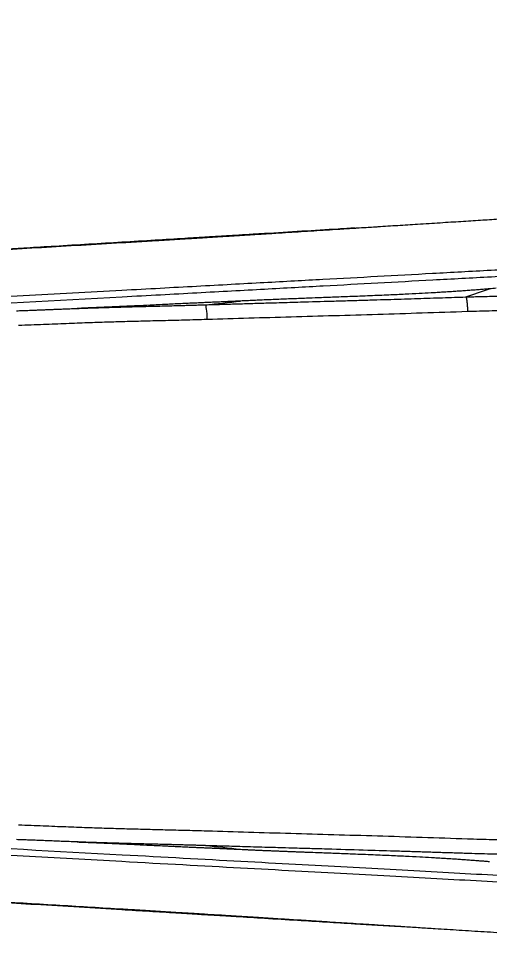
# Model space of a CAD drawing. Extents: x 840 to 1630, y 0 to 579.
# Drawn here: x 1290.6 to 1323.1, y 464.4 to 528.4 of the extents above; entities that cross this region are included whole.
import ezdxf

# ---------------------------------------------------------------- set-up
doc = ezdxf.new("R2010")
doc.units = 0
doc.header["$LTSCALE"] = 10
doc.header["$MEASUREMENT"] = 0
doc.header["$PDMODE"] = 3
doc.header["$PDSIZE"] = -10
doc.layers.get('0').update_dxf_attribs({"linetype": 'CONTINUOUS'})
doc.layers.get('DEFPOINTS').update_dxf_attribs({"linetype": 'CONTINUOUS'})
doc.layers.add('1', color=7, linetype='CONTINUOUS')
doc.styles.add('Daelim Dimension', font='NanumGothic.ttf')
doc.dimstyles.new('DEFAULT', dxfattribs={"dimscale": 2, "dimtxt": 2, "dimasz": 2, "dimexe": 0, "dimexo": 2, "dimgap": 1, "dimtad": 1, "dimdec": 0, "dimzin": 9, "dimdsep": 46, "dimtxsty": 'Daelim Dimension', "dimcen": 0.5, "dimclrd": 5, "dimclre": 5, "dimclrt": 256, "dimadec": 1, "dimazin": 0, "dimtfac": 1, "dimtdec": 0, "dimtix": 1, "dimtmove": 0, "dimatfit": 3, "dimfxl": 1, "dimtolj": 1, "dimtzin": 1, "dimlwd": 9, "dimlwe": 9, "dimarcsym": 0})

# ---------------------------------------------------------------- blocks, each defined once
blk = doc.blocks.new('*D12')
at = {"color": 5, "lineweight": 9, "ltscale": 0.5, "transparency": 16777216}
for p, q in [((1212.168, 509.869), (1212.168, 542.57)), ((1387.13, 493.858), (1387.13, 542.57)), ((1383.13, 540.57), (1216.168, 540.57))]:
    blk.add_line(p, q, dxfattribs=at)
at = {"color": 5, "ltscale": 0.5, "transparency": 16777216}
for points in [[(1216.168, 541.237), (1216.168, 539.903), (1212.168, 540.57)], [(1383.13, 541.237), (1383.13, 539.903), (1387.13, 540.57)]]:
    blk.add_solid(points, dxfattribs=at)
at = {"layer": 'DEFPOINTS', "color": 0, "ltscale": 0.5, "transparency": 16777216}
for p in [(1212.168, 540.57), (1212.168, 505.869), (1387.13, 489.858)]:
    blk.add_point(p, dxfattribs=at)
at = {"color": 7, "lineweight": -3, "ltscale": 0.5, "transparency": 16777216, "insert": (1299.649, 547.956), "char_height": 10, "attachment_point": 5, "style": 'Daelim Dimension'}
blk.add_mtext('\\A1;175', dxfattribs=at)

msp = doc.modelspace()

# ---------------------------------------------------------------- linework, layer by layer
at = {"layer": '1', "color": 7, "linetype": 'Continuous', "lineweight": 18}
for centre, major_axis, ratio, start_param, end_param in [((1303.517, 507.621), (-0.031, 1), 0.101183, 4.709283, 6.250807), ((1305.952, 471.936), (0.049, 0.999), 0.14436, 2.987357, 3.192981)]:
    msp.add_ellipse(centre, major_axis=major_axis, ratio=ratio, start_param=start_param, end_param=end_param, dxfattribs=at)
for points, knots in [([(1336.103, 515.294), (1336.079, 515.292), (1336.017, 515.289), (1335.904, 515.282), (1335.749, 515.272), (1335.551, 515.26), (1335.31, 515.246), (1335.025, 515.228), (1334.696, 515.208), (1334.32, 515.185), (1333.926, 515.161), (1333.529, 515.137), (1333.142, 515.113), (1332.752, 515.09), (1332.359, 515.066), (1331.963, 515.041), (1331.647, 515.022), (1331.399, 515.007), (1331.209, 514.995), (1330.981, 514.981), (1330.716, 514.965), (1330.412, 514.946), (1330.07, 514.925), (1329.689, 514.902), (1329.268, 514.876), (1328.65, 514.837), (1327.843, 514.787), (1327.032, 514.737), (1326.388, 514.697), (1325.906, 514.667), (1325.399, 514.636), (1324.868, 514.603), (1324.311, 514.568), (1323.729, 514.531), (1323.122, 514.493), (1322.489, 514.454), (1321.83, 514.412), (1321.145, 514.369), (1320.435, 514.324), (1319.698, 514.277), (1318.935, 514.229), (1317.963, 514.167), (1316.786, 514.093), (1315.765, 514.028), (1315.039, 513.982), (1314.555, 513.951), (1314.144, 513.925), (1313.895, 513.909), (1313.863, 513.907)], [0, 0, 0, 0, 0.003776, 0.009711, 0.017804, 0.028055, 0.040463, 0.055028, 0.071751, 0.090632, 0.111673, 0.130612, 0.149553, 0.168496, 0.187443, 0.206392, 0.225344, 0.232602, 0.241591, 0.252311, 0.264763, 0.278947, 0.294863, 0.312512, 0.331892, 0.353004, 0.397399, 0.441782, 0.462169, 0.483558, 0.505951, 0.529348, 0.553752, 0.579164, 0.605586, 0.633019, 0.661465, 0.690926, 0.721402, 0.752894, 0.7854, 0.818921, 0.876901, 0.934911, 0.948225, 0.968592, 0.996015, 1, 1, 1, 1]), ([(1313.836, 513.929), (1313.449, 513.905), (1312.227, 513.829), (1310.137, 513.7), (1308.083, 513.574), (1306.553, 513.48), (1305.605, 513.422), (1304.645, 513.363), (1303.478, 513.292), (1301.908, 513.196), (1299.931, 513.076), (1298.478, 512.988), (1297.711, 512.942)], [0, 0, 0, 0, 0.072646, 0.229126, 0.38994, 0.455038, 0.51373, 0.566144, 0.633296, 0.730477, 0.857686, 1, 1, 1, 1]), ([(1297.711, 512.942), (1296.953, 512.896), (1295.409, 512.803), (1293.212, 512.67), (1291.255, 512.552), (1289.691, 512.458), (1288.401, 512.38), (1287.227, 512.309), (1286.019, 512.236), (1284.214, 512.127), (1281.769, 511.98), (1278.738, 511.797), (1274.952, 511.569), (1270.531, 511.303), (1265.447, 510.997), (1260.493, 510.698), (1255.614, 510.405), (1250.857, 510.119), (1246.262, 509.844), (1242.785, 509.635), (1240.296, 509.486), (1238.56, 509.382), (1236.507, 509.259), (1234.104, 509.116), (1231.37, 508.952), (1228.31, 508.769), (1224.928, 508.568), (1221.208, 508.346), (1218.616, 508.192), (1217.263, 508.112)], [0, 0, 0, 0, 0.028281, 0.057588, 0.081918, 0.101272, 0.115911, 0.130014, 0.145035, 0.160974, 0.197346, 0.236204, 0.274005, 0.338527, 0.401063, 0.463597, 0.523289, 0.582981, 0.641017, 0.694623, 0.712649, 0.733824, 0.759349, 0.789223, 0.823446, 0.861292, 0.903333, 0.949569, 1, 1, 1, 1]), ([(1323.122, 509.72), (1323.063, 509.715), (1322.945, 509.705), (1322.767, 509.69), (1322.587, 509.676), (1322.405, 509.661), (1322.222, 509.647), (1322.038, 509.633), (1321.852, 509.619), (1321.665, 509.605), (1321.476, 509.591), (1321.285, 509.578), (1321.093, 509.564), (1320.9, 509.551), (1320.704, 509.538), (1320.508, 509.525), (1320.31, 509.512), (1320.11, 509.499), (1319.909, 509.487), (1319.706, 509.474), (1319.502, 509.462), (1319.296, 509.45), (1318.887, 509.427), (1318.221, 509.39), (1317.247, 509.341), (1316.114, 509.288), (1314.836, 509.234), (1313.536, 509.183), (1312.335, 509.138), (1311.339, 509.1), (1310.554, 509.071), (1309.916, 509.047), (1309.364, 509.026), (1308.826, 509.004), (1308.303, 508.983), (1307.795, 508.962), (1307.303, 508.941), (1306.825, 508.92), (1306.363, 508.898), (1306.059, 508.884), (1305.91, 508.877)], [0, 0, 0, 0, 0.010291, 0.020668, 0.031134, 0.041687, 0.052327, 0.063055, 0.07387, 0.084773, 0.095764, 0.106843, 0.118009, 0.129263, 0.140604, 0.152034, 0.163551, 0.175157, 0.18685, 0.198631, 0.2105, 0.222458, 0.234503, 0.281908, 0.338528, 0.404371, 0.479445, 0.561128, 0.630907, 0.68877, 0.734709, 0.767691, 0.799797, 0.831028, 0.861382, 0.89086, 0.919462, 0.947185, 0.974032, 1, 1, 1, 1]), ([(1305.91, 508.877), (1305.853, 508.874), (1305.738, 508.868), (1305.564, 508.86), (1305.388, 508.852), (1305.21, 508.844), (1305.029, 508.835), (1304.846, 508.827), (1304.66, 508.819), (1304.47, 508.81), (1304.277, 508.802), (1304.08, 508.793), (1303.878, 508.784), (1303.67, 508.775), (1303.457, 508.766), (1303.238, 508.756), (1303.011, 508.746), (1302.777, 508.736), (1302.456, 508.722), (1302.043, 508.703), (1301.53, 508.679), (1301.111, 508.659), (1300.844, 508.646), (1300.757, 508.642), (1300.739, 508.641)], [0, 0, 0, 0, 0.033273, 0.066911, 0.10094, 0.135394, 0.170313, 0.205745, 0.241747, 0.278385, 0.315733, 0.353874, 0.392905, 0.432929, 0.474065, 0.516441, 0.560199, 0.605495, 0.652498, 0.746309, 0.845105, 0.949791, 0.989574, 1, 1, 1, 1]), ([(1321.485, 509.162), (1321.486, 509.161), (1321.487, 509.16), (1321.489, 509.158), (1321.491, 509.155), (1321.492, 509.153), (1321.494, 509.15), (1321.496, 509.146), (1321.498, 509.143), (1321.5, 509.139), (1321.501, 509.134), (1321.503, 509.13), (1321.505, 509.125), (1321.507, 509.12), (1321.509, 509.114), (1321.511, 509.108), (1321.513, 509.102), (1321.515, 509.096), (1321.517, 509.089), (1321.519, 509.082), (1321.521, 509.074), (1321.523, 509.066), (1321.525, 509.056), (1321.53, 509.036), (1321.537, 508.998), (1321.548, 508.933), (1321.557, 508.865), (1321.564, 508.81), (1321.567, 508.783), (1321.57, 508.755), (1321.573, 508.727), (1321.575, 508.698), (1321.578, 508.668), (1321.581, 508.638), (1321.583, 508.608), (1321.586, 508.577), (1321.588, 508.545), (1321.59, 508.514), (1321.592, 508.482), (1321.594, 508.451), (1321.596, 508.419), (1321.598, 508.387), (1321.599, 508.355), (1321.601, 508.323), (1321.602, 508.292), (1321.604, 508.26), (1321.605, 508.229), (1321.606, 508.198), (1321.607, 508.178), (1321.607, 508.168)], [0, 0, 0, 0, 0.011289, 0.022649, 0.034079, 0.045576, 0.057142, 0.068774, 0.080471, 0.092232, 0.104056, 0.115942, 0.127888, 0.139893, 0.151955, 0.164073, 0.176246, 0.188471, 0.200748, 0.213074, 0.225448, 0.237868, 0.250332, 0.275043, 0.324564, 0.399498, 0.500135, 0.523928, 0.547707, 0.571458, 0.595164, 0.618814, 0.642392, 0.665885, 0.68928, 0.712564, 0.735723, 0.758746, 0.781621, 0.804336, 0.826881, 0.849246, 0.87142, 0.893395, 0.915162, 0.936713, 0.958041, 0.979139, 1, 1, 1, 1]), ([(1290.434, 508.208), (1290.504, 508.21), (1290.647, 508.215), (1290.865, 508.223), (1291.091, 508.23), (1291.325, 508.239), (1291.565, 508.248), (1291.814, 508.257), (1292.07, 508.267), (1292.334, 508.277), (1292.606, 508.288), (1292.887, 508.299), (1293.178, 508.311), (1293.478, 508.322), (1293.789, 508.335), (1294.178, 508.35), (1294.612, 508.367), (1295.059, 508.383), (1295.419, 508.396), (1295.885, 508.412), (1296.462, 508.431), (1297.099, 508.45), (1297.652, 508.465), (1298.167, 508.479), (1298.746, 508.494), (1299.389, 508.51), (1300.02, 508.526), (1300.619, 508.541), (1301.165, 508.555), (1301.649, 508.568), (1302.068, 508.579), (1302.424, 508.589), (1302.78, 508.599), (1303.135, 508.609), (1303.372, 508.616), (1303.49, 508.62)], [0, 0, 0, 0, 0.016153, 0.032884, 0.050189, 0.068063, 0.086508, 0.10553, 0.125141, 0.145359, 0.166208, 0.187721, 0.209939, 0.232915, 0.256709, 0.281396, 0.322148, 0.3565, 0.384153, 0.404741, 0.463547, 0.516564, 0.551179, 0.590574, 0.634885, 0.684163, 0.738348, 0.779999, 0.821881, 0.863827, 0.891082, 0.918374, 0.945656, 0.972882, 1, 1, 1, 1]), ([(1300.792, 508.643), (1300.418, 508.625), (1299.74, 508.592), (1298.826, 508.549), (1298.12, 508.516), (1297.496, 508.488), (1296.755, 508.454), (1295.772, 508.412), (1295.023, 508.382), (1294.624, 508.367)], [0, 0, 0, 0, 0.180508, 0.327803, 0.44161, 0.522307, 0.633494, 0.804004, 1, 1, 1, 1]), ([(1217.263, 471.603), (1218.553, 471.527), (1221.008, 471.381), (1224.503, 471.173), (1227.622, 470.987), (1230.366, 470.823), (1232.735, 470.682), (1235.099, 470.54), (1237.594, 470.391), (1240.363, 470.225), (1244.78, 469.961), (1250.838, 469.597), (1257.588, 469.192), (1263.417, 468.841), (1268.358, 468.544), (1273.358, 468.242), (1277.197, 468.011), (1279.831, 467.852), (1281.233, 467.768), (1282.605, 467.685), (1283.957, 467.604), (1285.379, 467.518), (1287.098, 467.414), (1289.246, 467.285), (1291.875, 467.126), (1294.741, 466.953), (1296.731, 466.833), (1297.711, 466.774)], [0, 0, 0, 0, 0.048103, 0.091541, 0.130316, 0.164425, 0.193871, 0.218652, 0.252561, 0.286932, 0.321898, 0.417294, 0.512825, 0.573617, 0.634678, 0.697075, 0.760054, 0.777867, 0.795298, 0.812347, 0.829014, 0.845709, 0.865377, 0.893123, 0.925809, 0.963435, 1, 1, 1, 1]), ([(1303.49, 471.196), (1303.406, 471.198), (1303.233, 471.203), (1302.963, 471.211), (1302.674, 471.22), (1302.367, 471.228), (1302.041, 471.237), (1301.635, 471.248), (1301.154, 471.261), (1300.606, 471.275), (1300.079, 471.288), (1299.579, 471.3), (1299.114, 471.312), (1298.674, 471.323), (1298.26, 471.334), (1297.87, 471.344), (1297.506, 471.354), (1297.12, 471.365), (1296.693, 471.378), (1296.204, 471.393), (1295.658, 471.411), (1294.946, 471.436), (1294.225, 471.463), (1293.54, 471.49), (1293.022, 471.511), (1292.532, 471.531), (1292.067, 471.549), (1291.627, 471.565), (1291.209, 471.581), (1290.814, 471.595), (1290.558, 471.603), (1290.434, 471.607)], [0, 0, 0, 0, 0.019225, 0.039889, 0.061995, 0.08554, 0.110516, 0.1369, 0.17898, 0.221004, 0.262808, 0.30026, 0.335872, 0.369586, 0.401367, 0.431201, 0.459093, 0.485061, 0.519782, 0.557291, 0.597333, 0.645146, 0.720743, 0.762859, 0.802488, 0.839945, 0.875451, 0.909152, 0.94113, 0.971416, 1, 1, 1, 1]), ([(1294.624, 471.448), (1295.023, 471.433), (1295.771, 471.404), (1296.755, 471.361), (1297.496, 471.328), (1298.12, 471.299), (1298.826, 471.267), (1299.74, 471.223), (1300.418, 471.19), (1300.792, 471.172)], [0, 0, 0, 0, 0.196035, 0.366537, 0.477719, 0.558412, 0.672213, 0.819501, 1, 1, 1, 1]), ([(1300.738, 471.175), (1300.757, 471.174), (1300.876, 471.168), (1301.131, 471.155), (1301.497, 471.138), (1301.89, 471.119), (1302.266, 471.102), (1302.622, 471.086), (1302.958, 471.071), (1303.277, 471.057), (1303.586, 471.044), (1303.887, 471.031), (1304.183, 471.018), (1304.474, 471.005), (1304.762, 470.992), (1305.049, 470.979), (1305.335, 470.966), (1305.622, 470.953), (1305.814, 470.943), (1305.91, 470.939)], [0, 0, 0, 0, 0.01088, 0.068759, 0.147942, 0.223639, 0.296249, 0.366196, 0.429798, 0.491227, 0.550852, 0.609019, 0.666051, 0.722251, 0.777901, 0.833263, 0.888584, 0.944092, 1, 1, 1, 1]), ([(1305.91, 470.939), (1305.989, 470.935), (1306.149, 470.927), (1306.39, 470.916), (1306.635, 470.904), (1306.885, 470.893), (1307.139, 470.882), (1307.397, 470.87), (1307.66, 470.859), (1307.927, 470.848), (1308.198, 470.837), (1308.473, 470.825), (1308.753, 470.814), (1309.037, 470.803), (1309.325, 470.791), (1309.617, 470.78), (1309.914, 470.769), (1310.215, 470.757), (1310.679, 470.74), (1311.375, 470.714), (1312.37, 470.677), (1313.574, 470.631), (1314.874, 470.58), (1316.148, 470.526), (1317.276, 470.473), (1318.247, 470.424), (1318.974, 470.384), (1319.505, 470.353), (1319.891, 470.33), (1320.272, 470.306), (1320.647, 470.282), (1321.017, 470.257), (1321.381, 470.231), (1321.74, 470.205), (1322.093, 470.178), (1322.441, 470.151), (1322.784, 470.124), (1323.01, 470.105), (1323.122, 470.095)], [0, 0, 0, 0, 0.01375, 0.027748, 0.041996, 0.056493, 0.071239, 0.086233, 0.101477, 0.116969, 0.13271, 0.1487, 0.164939, 0.181426, 0.198161, 0.215145, 0.232377, 0.249857, 0.267585, 0.31322, 0.371017, 0.440967, 0.523058, 0.597584, 0.663071, 0.719527, 0.76696, 0.789725, 0.812173, 0.834304, 0.85612, 0.87762, 0.898804, 0.919673, 0.940227, 0.960466, 0.98039, 1, 1, 1, 1]), ([(1297.711, 466.774), (1298.351, 466.735), (1299.599, 466.66), (1301.342, 466.554), (1302.827, 466.463), (1303.974, 466.393), (1304.864, 466.339), (1306.027, 466.268), (1307.683, 466.166), (1310.42, 465.998), (1313.55, 465.804), (1315.899, 465.659), (1316.939, 465.595)], [0, 0, 0, 0, 0.099386, 0.19378, 0.270691, 0.330119, 0.372144, 0.409087, 0.510922, 0.629942, 0.835626, 1, 1, 1, 1]), ([(1316.966, 465.611), (1317.069, 465.605), (1317.521, 465.576), (1318.321, 465.525), (1319.291, 465.464), (1320.194, 465.406), (1321.034, 465.353), (1321.889, 465.299), (1322.756, 465.245), (1323.636, 465.19), (1324.528, 465.134), (1325.431, 465.078), (1326.344, 465.021), (1327.266, 464.964), (1327.923, 464.923), (1328.315, 464.899), (1328.44, 464.891), (1328.567, 464.883), (1328.693, 464.875), (1328.821, 464.867), (1328.948, 464.859), (1329.077, 464.852), (1329.205, 464.844), (1329.335, 464.836), (1329.464, 464.828), (1329.595, 464.82), (1329.725, 464.812), (1329.856, 464.804), (1329.988, 464.795), (1330.12, 464.787), (1330.252, 464.779), (1330.385, 464.771), (1330.519, 464.763), (1330.652, 464.755), (1330.787, 464.746), (1330.921, 464.738), (1331.056, 464.73), (1331.192, 464.721), (1331.327, 464.713), (1331.463, 464.705), (1331.6, 464.696), (1331.737, 464.688), (1331.874, 464.68), (1332.011, 464.671), (1332.149, 464.663), (1332.287, 464.654), (1332.426, 464.646), (1332.565, 464.637), (1332.704, 464.629), (1332.843, 464.62), (1332.983, 464.612), (1333.123, 464.603), (1333.263, 464.595), (1333.403, 464.586), (1333.544, 464.577), (1333.685, 464.569), (1333.826, 464.56), (1333.967, 464.552), (1334.109, 464.543), (1334.251, 464.534), (1334.392, 464.526), (1334.534, 464.517), (1334.677, 464.508), (1334.819, 464.5), (1334.961, 464.491), (1335.104, 464.482), (1335.246, 464.474), (1335.389, 464.465), (1335.532, 464.456), (1335.675, 464.448), (1335.818, 464.439), (1335.961, 464.43), (1336.056, 464.424), (1336.103, 464.422)], [0, 0, 0, 0, 0.015026, 0.066013, 0.116985, 0.157574, 0.199009, 0.241289, 0.28441, 0.328375, 0.373183, 0.418841, 0.465353, 0.512731, 0.560984, 0.567513, 0.574079, 0.580681, 0.587321, 0.593997, 0.60071, 0.607459, 0.614246, 0.621069, 0.627929, 0.634825, 0.641758, 0.648728, 0.655734, 0.662777, 0.669856, 0.676971, 0.684124, 0.691312, 0.698537, 0.705799, 0.713096, 0.72043, 0.727801, 0.735208, 0.742651, 0.75013, 0.757646, 0.765198, 0.772786, 0.78041, 0.788071, 0.795768, 0.803501, 0.81127, 0.819076, 0.826918, 0.834796, 0.84271, 0.850661, 0.858647, 0.86667, 0.87473, 0.882826, 0.890958, 0.899126, 0.907331, 0.915572, 0.92385, 0.932164, 0.940515, 0.948902, 0.957327, 0.965787, 0.974285, 0.98282, 0.991391, 1, 1, 1, 1])]:
    msp.add_open_spline(points, degree=3, knots=knots, dxfattribs=at)
at = {"layer": '1', "color": 7, "linetype": 'Continuous', "lineweight": 13}
for points, knots in [([(1313.863, 513.907), (1313.593, 513.889), (1313.134, 513.86), (1312.388, 513.813), (1311.625, 513.764), (1310.762, 513.709), (1309.893, 513.654), (1309.016, 513.599), (1308.312, 513.554), (1307.784, 513.521), (1307.432, 513.499), (1307.08, 513.477), (1306.727, 513.455), (1306.374, 513.432), (1306.02, 513.41), (1305.665, 513.388), (1305.309, 513.366), (1304.953, 513.344), (1304.597, 513.321), (1304.24, 513.299), (1303.882, 513.277), (1303.523, 513.255), (1303.165, 513.233), (1302.805, 513.21), (1302.445, 513.188), (1302.084, 513.166), (1301.723, 513.144), (1301.361, 513.122), (1300.999, 513.1), (1300.636, 513.077), (1300.273, 513.055), (1299.909, 513.033), (1299.544, 513.011), (1299.179, 512.989), (1298.813, 512.967), (1298.447, 512.944), (1298.081, 512.922), (1297.836, 512.907), (1297.714, 512.9)], [0, 0, 0, 0, 0.050558, 0.086061, 0.139331, 0.192968, 0.24697, 0.301336, 0.356065, 0.377803, 0.399576, 0.421383, 0.443224, 0.465098, 0.487006, 0.508948, 0.530924, 0.552933, 0.574976, 0.597052, 0.619162, 0.641305, 0.663481, 0.68569, 0.707932, 0.730207, 0.752514, 0.774854, 0.797226, 0.81963, 0.842067, 0.864535, 0.887034, 0.909566, 0.932128, 0.954721, 0.977345, 1, 1, 1, 1]), ([(1297.739, 509.173), (1299.542, 509.271), (1302.973, 509.459), (1307.677, 509.716), (1311.688, 509.935), (1315.388, 510.136), (1319.178, 510.343), (1323.203, 510.561), (1327.531, 510.795), (1332.238, 511.049), (1336.728, 511.29), (1339.723, 511.45), (1340.891, 511.512)], [0, 0, 0, 0, 0.10408, 0.20816, 0.31224, 0.41632, 0.520401, 0.624481, 0.728561, 0.832641, 0.936721, 1, 1, 1, 1]), ([(1321.485, 509.162), (1321.627, 509.166), (1321.934, 509.174), (1322.429, 509.188), (1322.992, 509.204), (1323.624, 509.221), (1324.325, 509.24), (1325.019, 509.258), (1325.743, 509.277), (1326.531, 509.297), (1327.54, 509.323), (1328.513, 509.347), (1330.051, 509.384), (1332.031, 509.43), (1334.051, 509.476), (1335.485, 509.508), (1336.388, 509.528), (1337.396, 509.55), (1338.507, 509.574), (1339.723, 509.599), (1340.568, 509.617), (1341.008, 509.626)], [0, 0, 0, 0, 0.021798, 0.047123, 0.075971, 0.108339, 0.144225, 0.183625, 0.215006, 0.255393, 0.304783, 0.370006, 0.404904, 0.541119, 0.674291, 0.715246, 0.761525, 0.813138, 0.870089, 0.932378, 1, 1, 1, 1]), ([(1303.49, 508.62), (1303.647, 508.625), (1303.969, 508.634), (1304.462, 508.649), (1304.974, 508.664), (1305.505, 508.68), (1306.056, 508.696), (1306.627, 508.713), (1307.217, 508.73), (1307.871, 508.749), (1308.82, 508.776), (1310.298, 508.819), (1311.876, 508.864), (1313.304, 508.906), (1314.333, 508.936), (1315.331, 508.966), (1316.3, 508.995), (1317.238, 509.024), (1318.146, 509.053), (1319.023, 509.081), (1319.871, 509.108), (1320.688, 509.135), (1321.223, 509.153), (1321.485, 509.162)], [0, 0, 0, 0, 0.026279, 0.053644, 0.082097, 0.111636, 0.142263, 0.173977, 0.20678, 0.24067, 0.28294, 0.365078, 0.487117, 0.545969, 0.603142, 0.658634, 0.712446, 0.764576, 0.815026, 0.863793, 0.910878, 0.95628, 1, 1, 1, 1]), ([(1321.484, 470.654), (1321.333, 470.659), (1321.031, 470.669), (1320.575, 470.684), (1320.116, 470.699), (1319.652, 470.714), (1319.185, 470.73), (1318.713, 470.745), (1318.238, 470.76), (1317.758, 470.775), (1317.275, 470.79), (1316.259, 470.821), (1314.577, 470.872), (1312.593, 470.931), (1310.922, 470.979), (1309.783, 471.011), (1308.897, 471.037), (1308.264, 471.055), (1307.658, 471.073), (1307.006, 471.091), (1306.236, 471.114), (1305.5, 471.135), (1304.8, 471.156), (1304.133, 471.176), (1303.7, 471.189), (1303.49, 471.196)], [0, 0, 0, 0, 0.025097, 0.050414, 0.07595, 0.101705, 0.12768, 0.153874, 0.180288, 0.206921, 0.233774, 0.260846, 0.376338, 0.514225, 0.591607, 0.65492, 0.704171, 0.739368, 0.760517, 0.80523, 0.848023, 0.888895, 0.927849, 0.964884, 1, 1, 1, 1]), ([(1343.899, 468.043), (1343.563, 468.061), (1341.128, 468.19), (1336.908, 468.416), (1331.585, 468.701), (1326.008, 469.002), (1319.988, 469.328), (1313.397, 469.687), (1306.095, 470.086), (1300.618, 470.385), (1297.739, 470.542)], [0, 0, 0, 0, 0.022107, 0.161806, 0.301505, 0.441204, 0.580903, 0.720602, 0.860301, 1, 1, 1, 1]), ([(1297.714, 466.815), (1297.78, 466.811), (1297.914, 466.803), (1298.122, 466.791), (1298.342, 466.777), (1298.573, 466.763), (1298.815, 466.749), (1299.069, 466.733), (1299.335, 466.717), (1299.612, 466.7), (1299.9, 466.683), (1300.572, 466.642), (1301.508, 466.585), (1302.584, 466.519), (1303.485, 466.463), (1304.386, 466.407), (1305.571, 466.333), (1306.91, 466.249), (1308.301, 466.162), (1309.628, 466.078), (1311.007, 465.99), (1312.52, 465.894), (1313.924, 465.805), (1315.174, 465.725), (1316.123, 465.665), (1316.72, 465.627), (1316.966, 465.611)], [0, 0, 0, 0, 0.010156, 0.020907, 0.032252, 0.044191, 0.056724, 0.069852, 0.083573, 0.097889, 0.112798, 0.128301, 0.201988, 0.258047, 0.295124, 0.341757, 0.397938, 0.479194, 0.549747, 0.614264, 0.685931, 0.76473, 0.850641, 0.905871, 0.961075, 1, 1, 1, 1])]:
    msp.add_open_spline(points, degree=3, knots=knots, dxfattribs=at)
for points in [[(1297.714, 512.9), (1293.914, 512.671), (1286.701, 512.237), (1277.14, 511.662), (1268.544, 511.145), (1260.81, 510.681), (1253.833, 510.262), (1247.533, 509.885), (1241.839, 509.544), (1236.685, 509.236), (1232.014, 508.957), (1227.777, 508.705), (1223.925, 508.475), (1220.421, 508.267), (1218.282, 508.14), (1217.265, 508.08)], [(1215.936, 505.181), (1243.195, 506.665), (1270.455, 508.148), (1297.714, 509.631)], [(1215.961, 504.714), (1225.022, 505.208), (1243.16, 506.197), (1270.419, 507.684), (1288.627, 508.676), (1297.739, 509.173)], [(1321.607, 508.168), (1322.151, 508.184), (1323.293, 508.217), (1325.155, 508.269), (1327.204, 508.324), (1329.462, 508.382), (1331.955, 508.443), (1334.708, 508.508), (1337.746, 508.576), (1339.956, 508.623), (1341.108, 508.647)], [(1290.571, 507.209), (1291.166, 507.229), (1292.311, 507.271), (1293.89, 507.335), (1295.354, 507.39), (1296.701, 507.436), (1297.917, 507.47), (1299.154, 507.502), (1300.537, 507.537), (1302.008, 507.574), (1303.069, 507.604), (1303.618, 507.621)], [(1303.618, 507.621), (1305.517, 507.679), (1309.381, 507.79), (1315.359, 507.963), (1319.5, 508.095), (1321.607, 508.168)], [(1297.739, 470.542), (1288.627, 471.039), (1270.419, 472.032), (1243.16, 473.518), (1225.021, 474.507), (1215.961, 475.001)], [(1297.714, 470.085), (1270.455, 471.567), (1243.195, 473.051), (1215.936, 474.534)], [(1303.618, 472.195), (1303.066, 472.212), (1301.999, 472.242), (1300.522, 472.279), (1299.137, 472.314), (1297.898, 472.346), (1296.678, 472.38), (1295.324, 472.426), (1293.862, 472.482), (1292.292, 472.545), (1291.158, 472.587), (1290.571, 472.606)], [(1321.607, 471.648), (1319.491, 471.721), (1315.338, 471.854), (1309.351, 472.026), (1305.504, 472.137), (1303.618, 472.195)], [(1217.265, 471.636), (1218.497, 471.563), (1221.115, 471.407), (1225.474, 471.148), (1230.368, 470.856), (1235.866, 470.528), (1242.059, 470.158), (1249.115, 469.736), (1257.07, 469.259), (1265.069, 468.779), (1272.148, 468.354), (1278.354, 467.981), (1283.906, 467.647), (1288.904, 467.346), (1293.468, 467.071), (1296.334, 466.898), (1297.714, 466.815)], [(1341.108, 471.168), (1339.944, 471.192), (1337.707, 471.24), (1334.594, 471.31), (1331.829, 471.376), (1329.361, 471.436), (1327.148, 471.493), (1325.145, 471.547), (1323.312, 471.598), (1322.161, 471.631), (1321.607, 471.648)], [(1349.489, 467.279), (1347.166, 467.403), (1342.75, 467.641), (1336.883, 467.957), (1331.561, 468.245), (1325.984, 468.547), (1319.963, 468.874), (1313.372, 469.232), (1306.07, 469.63), (1300.594, 469.928), (1297.714, 470.085)]]:
    msp.add_open_spline(points, degree=3, dxfattribs=at)
at = {"layer": '1', "color": 7, "linetype": 'Continuous', "lineweight": 18}
for points in [[(1297.714, 509.631), (1299.517, 509.729), (1302.948, 509.915), (1307.652, 510.172), (1311.663, 510.39), (1315.363, 510.591), (1319.153, 510.798), (1323.179, 511.016), (1327.506, 511.251), (1332.214, 511.506), (1337.378, 511.785), (1343.069, 512.092), (1347.283, 512.318), (1349.489, 512.437)], [(1321.485, 509.162), (1322.031, 509.348), (1322.577, 509.534), (1323.122, 509.72)], [(1323.582, 509.758), (1323.429, 509.745), (1323.276, 509.733), (1323.122, 509.72)], [(1303.49, 508.62), (1304.297, 508.686), (1305.104, 508.773), (1305.91, 508.877)], [(1303.49, 471.196), (1304.297, 471.129), (1305.104, 471.042), (1305.91, 470.939)], [(1341.008, 470.19), (1339.843, 470.213), (1337.604, 470.261), (1334.489, 470.329), (1331.722, 470.392), (1329.252, 470.451), (1327.036, 470.505), (1325.029, 470.557), (1323.194, 470.606), (1322.04, 470.638), (1321.484, 470.654)]]:
    msp.add_open_spline(points, degree=3, dxfattribs=at)

# ---------------------------------------------------------------- dimensions: what is measured, and where the dimension line sits
at = {"color": 5, "lineweight": -3, "ltscale": 0.5}
dim = msp.add_linear_dim(base=(1212.168, 540.57), p1=(1387.13, 489.858), p2=(1212.168, 505.869), dimstyle='DEFAULT', override={"dimtxt": 5, "dimexe": 1, "dimclrt": 7}, dxfattribs=at)
dim.commit()
dim.dimension.update_dxf_attribs({"geometry": '*D12', "text_midpoint": (1299.649, 547.956)})

doc.saveas('drawing.dxf')
